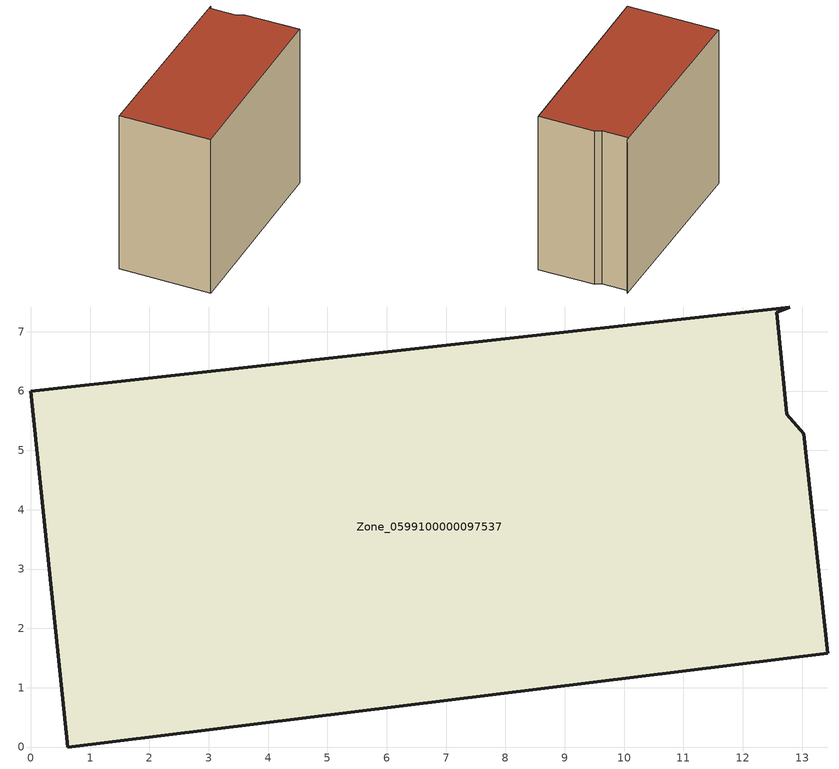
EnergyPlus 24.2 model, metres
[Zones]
Zone_0599100000097537
 floor ground (C_G): 0,6 12.79,7.42 12.58,7.33 12.74,5.61 13.03,5.28 13.43,1.58 0.62,0 z0
 wall outside (C_F): 0.62,0 13.43,1.58 13.03,5.28 12.74,5.61 12.58,7.33 12.79,7.42 0,6 0.62,0 z0:11
 roof outside (C_R): 12.79,7.42 0,6 0.62,0 13.43,1.58 13.03,5.28 12.74,5.61 12.58,7.33 z11
[BUILDING]
Pand.0599100000097537: North Axis=0; Terrain=City; Loads Convergence Tolerance Value=0.04; Temperature Convergence Tolerance Value=0.4; Solar Distribution=FullExterior; Maximum Number of Warmup Days=25; Minimum Number of Warmup Days=1
[Site:Location]
Rotterdam.The.Hague.AP_ZH_NLD Design_Conditions: Latitude=51.96; Longitude=4.45; Time Zone=1; Elevation=-4.5
[SITE:GROUNDTEMPERATURE:BUILDINGSURFACE]
18, 18, 18, 18, 18, 18, 18, 18, 18, 18, 18, 18
[MATERIAL] Thermal Absorptance=0.9; Solar Absorptance=0.7; Visible Absorptance=0.7
Name | Roughness | Thickness | Conductivity | Density | Specific Heat
G.TI.1946 | MediumSmooth | 0.15 | 1 | 540 | 1210
F.TI.1946 | Rough | 0.3 | 0.857143 | 1920 | 840
R.TI.1946 | MediumRough | 0.2 | 0.1 | 1500 | 1000
[CONSTRUCTION]
C_G: G.TI.1946
C_F: F.TI.1946
C_R: R.TI.1946
[ZONE]
Zone_0599100000097537: Type=1; Multiplier=1; Ceiling Height=Autocalculate; Volume=Autocalculate; Floor Area=autocalculate; Part of Total Floor Area=Yes
[ZONEINFILTRATION:DESIGNFLOWRATE]
Infil_Zone_0599100000097537: Zone or ZoneList or Space or SpaceList=Zone_0599100000097537; Schedule=AlwaysOn; Design Flow Rate Calculation Method=Flow/Area; Flow Rate per Floor Area=0.003; Constant Term Coefficient=1; Temperature Term Coefficient=0; Velocity Term Coefficient=0; Velocity Squared Term Coefficient=0
[HVACTEMPLATE:ZONE:IDEALLOADSAIRSYSTEM]
Zone_0599100000097537: Maximum Heating Supply Air Temperature=50; Minimum Cooling Supply Air Temperature=13; Maximum Heating Supply Air Humidity Ratio=0.0156; Minimum Cooling Supply Air Humidity Ratio=0.0077; Heating Limit=NoLimit; Cooling Limit=NoLimit; Dehumidification Control Type=ConstantSensibleHeatRatio; Cooling Sensible Heat Ratio=0.7; Dehumidification Setpoint=60; Humidification Control Type=None; Humidification Setpoint=30; Outdoor Air Method=None; Outdoor Air Flow Rate per Person=0.00944; Outdoor Air Flow Rate per Zone Floor Area=0; Outdoor Air Flow Rate per Zone=0; Demand Controlled Ventilation Type=None; Outdoor Air Economizer Type=NoEconomizer; Heat Recovery Type=None; Sensible Heat Recovery Effectiveness=0.7; Latent Heat Recovery Effectiveness=0.65
[ZONECONTROL:THERMOSTAT]
ThermostatControl_Zone_0599100000097537: Zone or ZoneList=Zone_0599100000097537; Control Type Schedule=DualSetpointControlType; Control 1=Thermostat_Zone_0599100000097537; Temperature Difference Between Cutout And Setpoint=0
[THERMOSTATSETPOINT:DUALSETPOINT]
Thermostat_Zone_0599100000097537: Heating Setpoint Temperature Schedule=HeatingSetpoint_Zone_0599100000097537; Cooling Setpoint Temperature Schedule=CoolingSetpoint_Zone_0599100000097537
[SCHEDULE:COMPACT]
HeatingSetpoint_Zone_0599100000097537: Through: 12/31, For: AllDays, Until: 24:00, 21
CoolingSetpoint_Zone_0599100000097537: Through: 12/31, For: AllDays, Until: 24:00, 24
DualSetpointControlType: Through: 12/31, For: AllDays, Until: 24:00, 4
AlwaysOn: Through: 12/31, For: AllDays, Until: 24:00, 1
